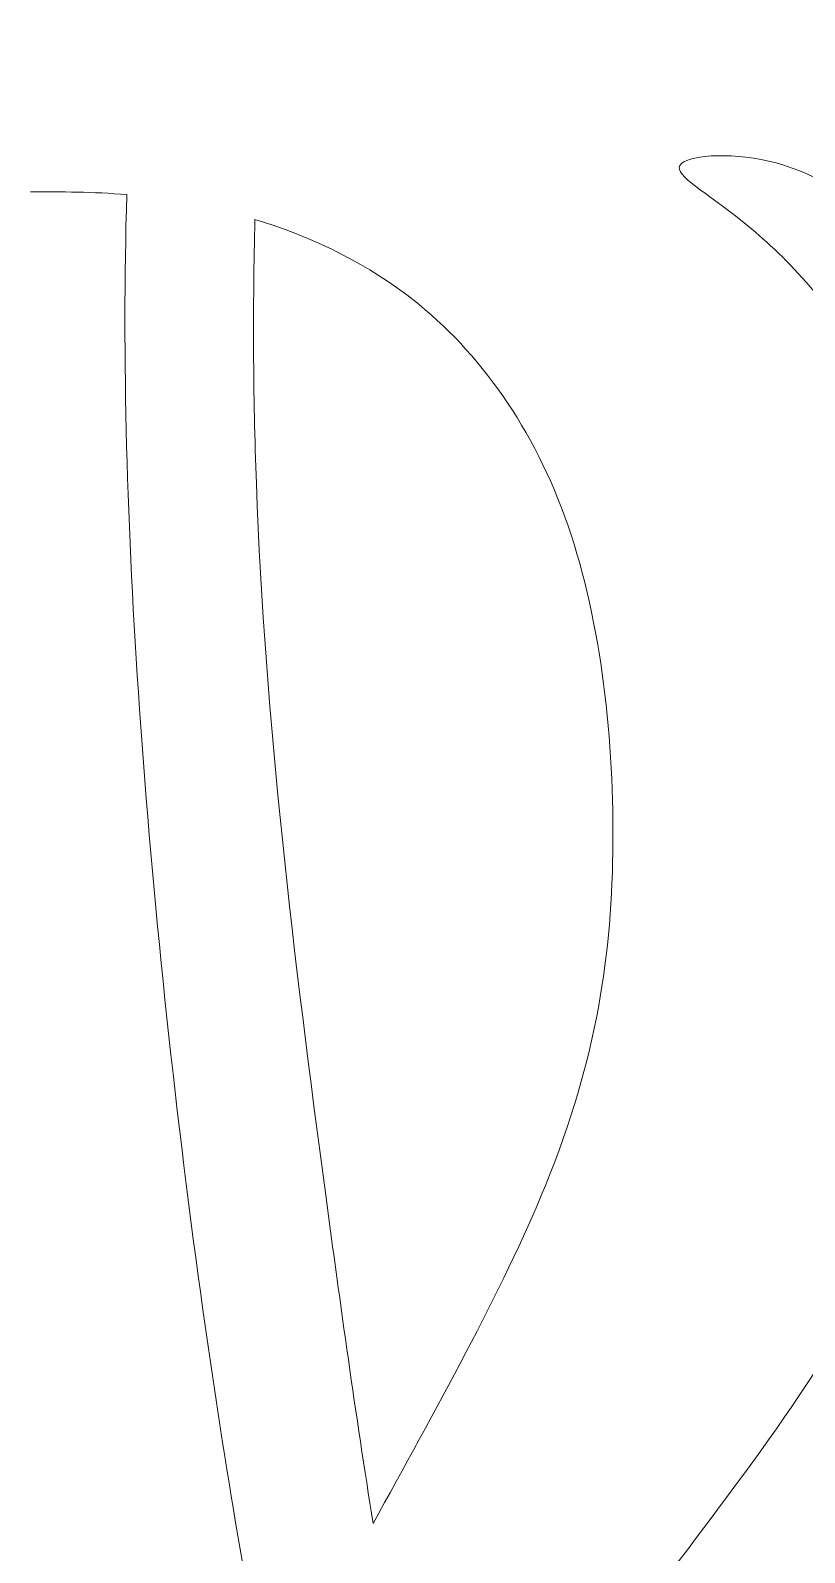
# Model space of a CAD drawing. Header units: millimetres. Extents: x -100 to 96, y -22 to 167.
# Drawn here: x -53.31 to -49.18, y 126.93 to 135.06 of the extents above; entities that cross this region are included whole.
import ezdxf

# ---------------------------------------------------------------- set-up
doc = ezdxf.new("R2010")
doc.units = ezdxf.units.MM
doc.header["$MEASUREMENT"] = 0
doc.layers.add('Layer 1', color=7, linetype='Continuous')

msp = doc.modelspace()

# ---------------------------------------------------------------- linework, layer by layer
at = {"layer": 'Layer 1', "lineweight": 20}
for points, knots in [([(-44.9796, 135.5489), (-44.9862, 135.2888), (-44.993, 135.0285), (-45.0563, 134.8251), (-45.0563, 134.8251), (-45.1197, 134.6216), (-45.2399, 134.4748), (-45.4066, 134.3748), (-45.4066, 134.3748), (-45.5733, 134.2748), (-45.7868, 134.2214), (-45.9402, 134.1281), (-45.9402, 134.1281), (-46.0936, 134.0346), (-46.1871, 133.9012), (-46.2171, 133.7378), (-46.2171, 133.7378), (-46.2471, 133.5744), (-46.2137, 133.3808), (-46.087, 133.2208), (-46.087, 133.2208), (-45.9603, 133.0608), (-45.7401, 132.9339), (-45.5867, 132.8273), (-45.5867, 132.8273), (-45.4333, 132.7206), (-45.3465, 132.6337), (-45.4432, 132.5337), (-45.4432, 132.5337), (-45.54, 132.4337), (-45.8201, 132.3203), (-46.1803, 132.3003), (-46.1803, 132.3003), (-46.5406, 132.2803), (-46.9808, 132.3536), (-47.3143, 132.5371), (-47.3143, 132.5371), (-47.6479, 132.7205), (-47.8748, 133.0141), (-48.0949, 133.2875), (-48.0949, 133.2875), (-48.315, 133.561), (-48.5285, 133.8145), (-48.7386, 134.0013), (-48.7386, 134.0013), (-48.9487, 134.188), (-49.1555, 134.3081), (-49.3723, 134.3581), (-49.3723, 134.3581), (-49.589, 134.4082), (-49.8159, 134.3882), (-49.8459, 134.3348), (-49.8459, 134.3348), (-49.8759, 134.2815), (-49.7091, 134.1947), (-49.5024, 134.028), (-49.5024, 134.028), (-49.2956, 133.8612), (-49.0487, 133.6143), (-48.8386, 133.2341), (-48.8386, 133.2341), (-48.6285, 132.8539), (-48.455, 132.3403), (-48.3617, 131.8033), (-48.3617, 131.8033), (-48.2683, 131.2663), (-48.2549, 130.7059), (-48.3183, 130.1323), (-48.3183, 130.1323), (-48.3817, 129.5586), (-48.5217, 128.9716), (-48.8519, 128.3546), (-48.8519, 128.3546), (-49.1821, 127.7375), (-49.7025, 127.0905), (-50.1527, 126.4868), (-50.1527, 126.4868), (-50.5034, 126.0168), (-50.8115, 125.5728), (-51.1008, 125.1082)], [0, 0, 0, 0, 0.047619, 0.047619, 0.047619, 0.047619, 0.095238, 0.095238, 0.095238, 0.095238, 0.142857, 0.142857, 0.142857, 0.142857, 0.190476, 0.190476, 0.190476, 0.190476, 0.238095, 0.238095, 0.238095, 0.238095, 0.285714, 0.285714, 0.285714, 0.285714, 0.333333, 0.333333, 0.333333, 0.333333, 0.380952, 0.380952, 0.380952, 0.380952, 0.428571, 0.428571, 0.428571, 0.428571, 0.47619, 0.47619, 0.47619, 0.47619, 0.52381, 0.52381, 0.52381, 0.52381, 0.571429, 0.571429, 0.571429, 0.571429, 0.619048, 0.619048, 0.619048, 0.619048, 0.666667, 0.666667, 0.666667, 0.666667, 0.714286, 0.714286, 0.714286, 0.714286, 0.761905, 0.761905, 0.761905, 0.761905, 0.809524, 0.809524, 0.809524, 0.809524, 0.857143, 0.857143, 0.857143, 0.857143, 0.904762, 0.904762, 0.904762, 0.904762, 1, 1, 1, 1]), ([(-44.9796, 135.5489), (-44.9862, 135.2888), (-44.993, 135.0285), (-45.0563, 134.8251), (-45.0563, 134.8251), (-45.1197, 134.6216), (-45.2399, 134.4748), (-45.4066, 134.3748), (-45.4066, 134.3748), (-45.5733, 134.2748), (-45.7868, 134.2214), (-45.9402, 134.1281), (-45.9402, 134.1281), (-46.0936, 134.0346), (-46.1871, 133.9012), (-46.2171, 133.7378), (-46.2171, 133.7378), (-46.2471, 133.5744), (-46.2137, 133.3808), (-46.087, 133.2208), (-46.087, 133.2208), (-45.9603, 133.0608), (-45.7401, 132.9339), (-45.5867, 132.8273), (-45.5867, 132.8273), (-45.4333, 132.7206), (-45.3465, 132.6337), (-45.4432, 132.5337), (-45.4432, 132.5337), (-45.54, 132.4337), (-45.8201, 132.3203), (-46.1803, 132.3003), (-46.1803, 132.3003), (-46.5406, 132.2803), (-46.9808, 132.3536), (-47.3143, 132.5371), (-47.3143, 132.5371), (-47.6479, 132.7205), (-47.8748, 133.0141), (-48.0949, 133.2875), (-48.0949, 133.2875), (-48.315, 133.561), (-48.5285, 133.8145), (-48.7386, 134.0013), (-48.7386, 134.0013), (-48.9487, 134.188), (-49.1555, 134.3081), (-49.3723, 134.3581), (-49.3723, 134.3581), (-49.589, 134.4082), (-49.8159, 134.3882), (-49.8459, 134.3348), (-49.8459, 134.3348), (-49.8759, 134.2815), (-49.7091, 134.1947), (-49.5024, 134.028), (-49.5024, 134.028), (-49.2956, 133.8612), (-49.0487, 133.6143), (-48.8386, 133.2341), (-48.8386, 133.2341), (-48.6285, 132.8539), (-48.455, 132.3403), (-48.3617, 131.8033), (-48.3617, 131.8033), (-48.2683, 131.2663), (-48.2549, 130.7059), (-48.3183, 130.1323), (-48.3183, 130.1323), (-48.3817, 129.5586), (-48.5217, 128.9716), (-48.8519, 128.3546), (-48.8519, 128.3546), (-49.1821, 127.7375), (-49.7025, 127.0905), (-50.1527, 126.4868), (-50.1527, 126.4868), (-50.5034, 126.0168), (-50.8115, 125.5728), (-51.1008, 125.1082)], [0, 0, 0, 0, 0.047619, 0.047619, 0.047619, 0.047619, 0.095238, 0.095238, 0.095238, 0.095238, 0.142857, 0.142857, 0.142857, 0.142857, 0.190476, 0.190476, 0.190476, 0.190476, 0.238095, 0.238095, 0.238095, 0.238095, 0.285714, 0.285714, 0.285714, 0.285714, 0.333333, 0.333333, 0.333333, 0.333333, 0.380952, 0.380952, 0.380952, 0.380952, 0.428571, 0.428571, 0.428571, 0.428571, 0.47619, 0.47619, 0.47619, 0.47619, 0.52381, 0.52381, 0.52381, 0.52381, 0.571429, 0.571429, 0.571429, 0.571429, 0.619048, 0.619048, 0.619048, 0.619048, 0.666667, 0.666667, 0.666667, 0.666667, 0.714286, 0.714286, 0.714286, 0.714286, 0.761905, 0.761905, 0.761905, 0.761905, 0.809524, 0.809524, 0.809524, 0.809524, 0.857143, 0.857143, 0.857143, 0.857143, 0.904762, 0.904762, 0.904762, 0.904762, 1, 1, 1, 1]), ([(-52.798, 134.1787), (-52.8243, 133.2999), (-52.7967, 132.3952), (-52.7302, 131.4332), (-52.7302, 131.4332), (-52.6602, 130.4228), (-52.5468, 129.3487), (-52.4034, 128.3114), (-52.4034, 128.3114), (-52.2961, 127.5354), (-52.172, 126.7799), (-52.0256, 126.0395)], [0, 0, 0, 0, 0.25, 0.25, 0.25, 0.25, 0.5, 0.5, 0.5, 0.5, 1, 1, 1, 1]), ([(-52.798, 134.1787), (-52.8243, 133.2999), (-52.7967, 132.3952), (-52.7302, 131.4332), (-52.7302, 131.4332), (-52.6602, 130.4228), (-52.5468, 129.3487), (-52.4034, 128.3114), (-52.4034, 128.3114), (-52.2961, 127.5354), (-52.172, 126.7799), (-52.0256, 126.0395)], [0, 0, 0, 0, 0.25, 0.25, 0.25, 0.25, 0.5, 0.5, 0.5, 0.5, 1, 1, 1, 1]), ([(-51.4832, 127.0864), (-51.5766, 127.6686), (-51.6583, 128.2553), (-51.7363, 128.8384), (-51.7363, 128.8384), (-51.9064, 130.109), (-52.0598, 131.3633), (-52.1066, 132.6374), (-52.1066, 132.6374), (-52.1238, 133.1089), (-52.1265, 133.5834), (-52.1138, 134.0469)], [0, 0, 0, 0, 0.25, 0.25, 0.25, 0.25, 0.5, 0.5, 0.5, 0.5, 1, 1, 1, 1]), ([(-51.4832, 127.0864), (-51.5766, 127.6686), (-51.6583, 128.2553), (-51.7363, 128.8384), (-51.7363, 128.8384), (-51.9064, 130.109), (-52.0598, 131.3633), (-52.1066, 132.6374), (-52.1066, 132.6374), (-52.1238, 133.1089), (-52.1265, 133.5834), (-52.1138, 134.0469)], [0, 0, 0, 0, 0.25, 0.25, 0.25, 0.25, 0.5, 0.5, 0.5, 0.5, 1, 1, 1, 1]), ([(-52.1138, 134.0469), (-51.8458, 133.9649), (-51.5603, 133.8379), (-51.3041, 133.644), (-51.3041, 133.644), (-50.9473, 133.3739), (-50.647, 132.9735), (-50.4603, 132.4599), (-50.4603, 132.4599), (-50.2735, 131.9463), (-50.2002, 131.3192), (-50.2035, 130.7255), (-50.2035, 130.7255), (-50.2068, 130.1319), (-50.2869, 129.5714), (-50.5637, 128.8911), (-50.5637, 128.8911), (-50.7936, 128.3258), (-51.1595, 127.6776), (-51.4832, 127.0864)], [0, 0, 0, 0, 0.166667, 0.166667, 0.166667, 0.166667, 0.333333, 0.333333, 0.333333, 0.333333, 0.5, 0.5, 0.5, 0.5, 0.666667, 0.666667, 0.666667, 0.666667, 1, 1, 1, 1]), ([(-52.1138, 134.0469), (-51.8458, 133.9649), (-51.5603, 133.8379), (-51.3041, 133.644), (-51.3041, 133.644), (-50.9473, 133.3739), (-50.647, 132.9735), (-50.4603, 132.4599), (-50.4603, 132.4599), (-50.2735, 131.9463), (-50.2002, 131.3192), (-50.2035, 130.7255), (-50.2035, 130.7255), (-50.2068, 130.1319), (-50.2869, 129.5714), (-50.5637, 128.8911), (-50.5637, 128.8911), (-50.7936, 128.3258), (-51.1595, 127.6776), (-51.4832, 127.0864)], [0, 0, 0, 0, 0.166667, 0.166667, 0.166667, 0.166667, 0.333333, 0.333333, 0.333333, 0.333333, 0.5, 0.5, 0.5, 0.5, 0.666667, 0.666667, 0.666667, 0.666667, 1, 1, 1, 1])]:
    msp.add_open_spline(points, degree=3, knots=knots, dxfattribs=at)
msp.add_open_spline([(-53.3123, 134.1942), (-53.146, 134.1942), (-52.9796, 134.1942), (-52.798, 134.1787)], degree=3, dxfattribs=at)
msp.add_open_spline([(-53.3123, 134.1942), (-53.146, 134.1942), (-52.9796, 134.1942), (-52.798, 134.1787)], degree=3, dxfattribs=at)

doc.saveas('drawing.dxf')
